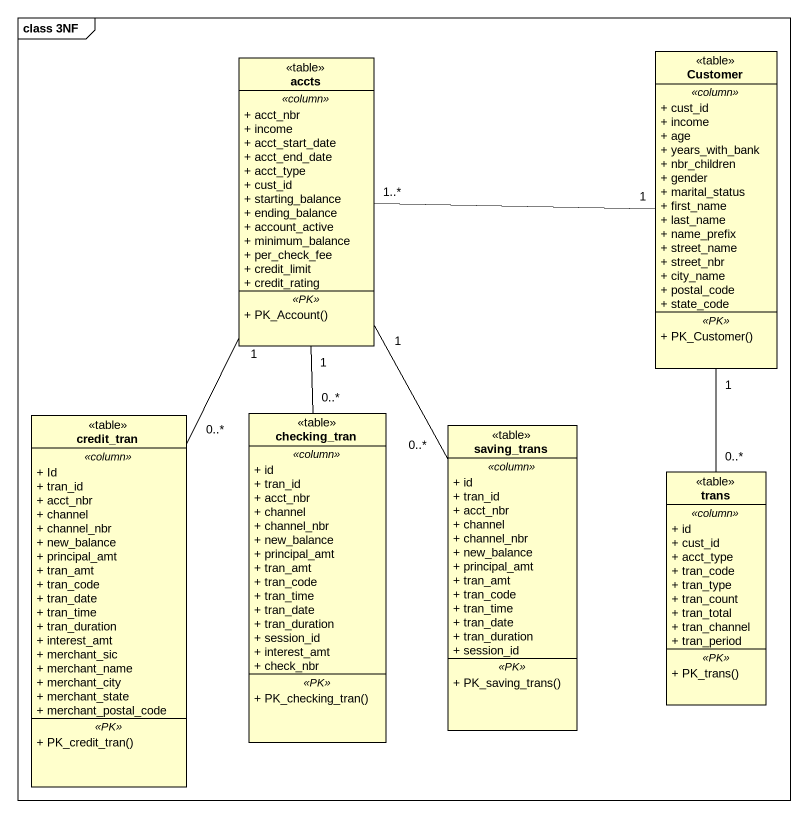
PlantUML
@startuml
mainframe class 3NF
hide circle
hide empty members
skinparam classAttributeIconSize 0
class accts <<table>> {
  .. <<column>> ..
  + acct_nbr
  + income
  + acct_start_date
  + acct_end_date
  + acct_type
  + cust_id
  + starting_balance
  + ending_balance
  + account_active
  + minimum_balance
  + per_check_fee
  + credit_limit
  + credit_rating
  .. <<PK>> ..
  + PK_Account()
}
class Customer <<table>> {
  .. <<column>> ..
  + cust_id
  + income
  + age
  + years_with_bank
  + nbr_children
  + gender
  + marital_status
  + first_name
  + last_name
  + name_prefix
  + street_name
  + street_nbr
  + city_name
  + postal_code
  + state_code
  .. <<PK>> ..
  + PK_Customer()
}
class credit_tran <<table>> {
  .. <<column>> ..
  + Id
  + tran_id
  + acct_nbr
  + channel
  + channel_nbr
  + new_balance
  + principal_amt
  + tran_amt
  + tran_code
  + tran_date
  + tran_time
  + tran_duration
  + interest_amt
  + merchant_sic
  + merchant_name
  + merchant_city
  + merchant_state
  + merchant_postal_code
  .. <<PK>> ..
  + PK_credit_tran()
}
class checking_tran <<table>> {
  .. <<column>> ..
  + id
  + tran_id
  + acct_nbr
  + channel
  + channel_nbr
  + new_balance
  + principal_amt
  + tran_amt
  + tran_code
  + tran_time
  + tran_date
  + tran_duration
  + session_id
  + interest_amt
  + check_nbr
  .. <<PK>> ..
  + PK_checking_tran()
}
class saving_trans <<table>> {
  .. <<column>> ..
  + id
  + tran_id
  + acct_nbr
  + channel
  + channel_nbr
  + new_balance
  + principal_amt
  + tran_amt
  + tran_code
  + tran_time
  + tran_date
  + tran_duration
  + session_id
  .. <<PK>> ..
  + PK_saving_trans()
}
class trans <<table>> {
  .. <<column>> ..
  + id
  + cust_id
  + acct_type
  + tran_code
  + tran_type
  + tran_count
  + tran_total
  + tran_channel
  + tran_period
  .. <<PK>> ..
  + PK_trans()
}
accts "1..*" -right- "1" Customer
accts "1" -- "0..*" checking_tran
accts "1" -- "0..*" saving_trans
credit_tran "0..*" -up- "1" accts
trans "0..*" -up- "1" Customer
@enduml
